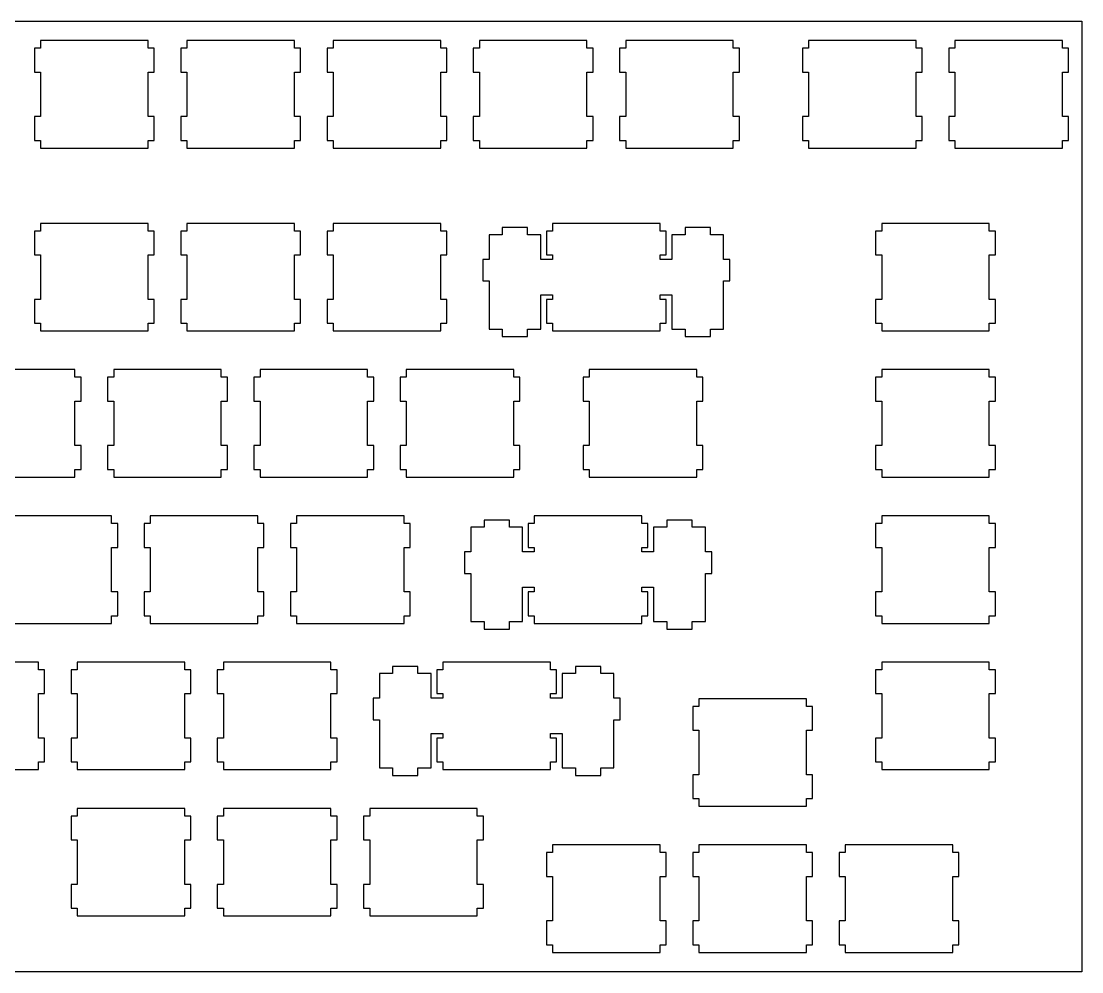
# Model space of a CAD drawing. Extents: x 0 to 362, y 0 to 124.
# Drawn here: x 223.9 to 362, y 0.3 to 124.1 of the extents above; entities that cross this region are included whole.
import ezdxf

# ---------------------------------------------------------------- set-up
doc = ezdxf.new("R2010")
doc.units = 0
doc.layers.get('0').update_dxf_attribs({"linetype": 'CONTINUOUS'})

msp = doc.modelspace()

# ---------------------------------------------------------------- linework, layer by layer
at = {"color": 0}
for p, q in [((0.09508, 124.083), (362.045, 124.083)), ((362.045, 124.083), (362.045, 0.25769)), ((226.457, 121.558), (226.457, 120.558)), ((240.457, 121.558), (226.457, 121.558)), ((240.457, 120.558), (240.457, 121.558)), ((245.507, 121.558), (245.507, 120.558)), ((259.507, 121.558), (245.507, 121.558)), ((259.507, 120.558), (259.507, 121.558)), ((264.557, 121.558), (264.557, 120.558)), ((278.557, 121.558), (264.557, 121.558)), ((278.557, 120.558), (278.557, 121.558)), ((283.607, 121.558), (283.607, 120.558)), ((297.607, 121.558), (283.607, 121.558)), ((297.607, 120.558), (297.607, 121.558)), ((302.657, 121.558), (302.657, 120.558)), ((316.657, 121.558), (302.657, 121.558)), ((316.657, 120.558), (316.657, 121.558)), ((326.47, 121.558), (326.47, 120.558)), ((340.469, 121.558), (326.47, 121.558)), ((340.469, 120.558), (340.469, 121.558)), ((345.52, 121.558), (345.52, 120.558)), ((359.519, 121.558), (345.52, 121.558)), ((359.519, 120.558), (359.519, 121.558)), ((226.457, 120.558), (225.656, 120.558)), ((225.656, 120.558), (225.656, 117.458)), ((241.256, 120.558), (240.457, 120.558)), ((241.256, 117.458), (241.256, 120.558)), ((245.507, 120.558), (244.706, 120.558)), ((244.706, 120.558), (244.706, 117.458)), ((260.306, 120.558), (259.507, 120.558)), ((260.306, 117.458), (260.306, 120.558)), ((264.557, 120.558), (263.756, 120.558)), ((263.756, 120.558), (263.756, 117.458)), ((279.356, 120.558), (278.557, 120.558)), ((279.356, 117.458), (279.356, 120.558)), ((283.607, 120.558), (282.806, 120.558)), ((282.806, 120.558), (282.806, 117.458)), ((298.406, 120.558), (297.607, 120.558)), ((298.406, 117.458), (298.406, 120.558)), ((302.657, 120.558), (301.856, 120.558)), ((301.856, 120.558), (301.856, 117.458)), ((317.456, 120.558), (316.657, 120.558)), ((317.456, 117.458), (317.456, 120.558)), ((326.47, 120.558), (325.669, 120.558)), ((325.669, 120.558), (325.669, 117.458)), ((341.27, 120.558), (340.469, 120.558)), ((341.27, 117.458), (341.27, 120.558)), ((345.52, 120.558), (344.719, 120.558)), ((344.719, 120.558), (344.719, 117.458)), ((360.32, 120.558), (359.519, 120.558)), ((360.32, 117.458), (360.32, 120.558)), ((225.656, 117.458), (226.457, 117.458)), ((226.457, 117.458), (226.457, 111.658)), ((240.457, 111.658), (240.457, 117.458)), ((240.457, 117.458), (241.256, 117.458)), ((244.706, 117.458), (245.507, 117.458)), ((245.507, 117.458), (245.507, 111.658)), ((259.507, 111.658), (259.507, 117.458)), ((259.507, 117.458), (260.306, 117.458)), ((263.756, 117.458), (264.557, 117.458)), ((264.557, 117.458), (264.557, 111.658)), ((278.557, 111.658), (278.557, 117.458)), ((278.557, 117.458), (279.356, 117.458)), ((282.806, 117.458), (283.607, 117.458)), ((283.607, 117.458), (283.607, 111.658)), ((297.607, 111.658), (297.607, 117.458)), ((297.607, 117.458), (298.406, 117.458)), ((301.856, 117.458), (302.657, 117.458)), ((302.657, 117.458), (302.657, 111.658)), ((316.657, 111.658), (316.657, 117.458)), ((316.657, 117.458), (317.456, 117.458)), ((325.669, 117.458), (326.47, 117.458)), ((326.47, 117.458), (326.47, 111.658)), ((340.469, 111.658), (340.469, 117.458)), ((340.469, 117.458), (341.27, 117.458)), ((344.719, 117.458), (345.52, 117.458)), ((345.52, 117.458), (345.52, 111.658)), ((359.519, 111.658), (359.519, 117.458)), ((359.519, 117.458), (360.32, 117.458)), ((226.457, 111.658), (225.656, 111.658)), ((225.656, 111.658), (225.656, 108.558)), ((241.256, 111.658), (240.457, 111.658)), ((241.256, 108.558), (241.256, 111.658)), ((245.507, 111.658), (244.706, 111.658)), ((244.706, 111.658), (244.706, 108.558)), ((260.306, 111.658), (259.507, 111.658)), ((260.306, 108.558), (260.306, 111.658)), ((264.557, 111.658), (263.756, 111.658)), ((263.756, 111.658), (263.756, 108.558)), ((279.356, 111.658), (278.557, 111.658)), ((279.356, 108.558), (279.356, 111.658)), ((283.607, 111.658), (282.806, 111.658)), ((282.806, 111.658), (282.806, 108.558)), ((298.406, 111.658), (297.607, 111.658)), ((298.406, 108.558), (298.406, 111.658)), ((302.657, 111.658), (301.856, 111.658)), ((301.856, 111.658), (301.856, 108.558)), ((317.456, 111.658), (316.657, 111.658)), ((317.456, 108.558), (317.456, 111.658)), ((326.47, 111.658), (325.669, 111.658)), ((325.669, 111.658), (325.669, 108.558)), ((341.27, 111.658), (340.469, 111.658)), ((341.27, 108.558), (341.27, 111.658)), ((345.52, 111.658), (344.719, 111.658)), ((344.719, 111.658), (344.719, 108.558)), ((360.32, 111.658), (359.519, 111.658)), ((360.32, 108.558), (360.32, 111.658)), ((225.656, 108.558), (226.457, 108.558)), ((226.457, 108.558), (226.457, 107.559)), ((240.457, 107.559), (240.457, 108.558)), ((240.457, 108.558), (241.256, 108.558)), ((244.706, 108.558), (245.507, 108.558)), ((245.507, 108.558), (245.507, 107.559)), ((259.507, 107.559), (259.507, 108.558)), ((259.507, 108.558), (260.306, 108.558)), ((263.756, 108.558), (264.557, 108.558)), ((264.557, 108.558), (264.557, 107.559)), ((278.557, 107.559), (278.557, 108.558)), ((278.557, 108.558), (279.356, 108.558)), ((282.806, 108.558), (283.607, 108.558)), ((283.607, 108.558), (283.607, 107.559)), ((297.607, 107.559), (297.607, 108.558)), ((297.607, 108.558), (298.406, 108.558)), ((301.856, 108.558), (302.657, 108.558)), ((302.657, 108.558), (302.657, 107.559)), ((316.657, 107.559), (316.657, 108.558)), ((316.657, 108.558), (317.456, 108.558)), ((325.669, 108.558), (326.47, 108.558)), ((326.47, 108.558), (326.47, 107.559)), ((340.469, 107.559), (340.469, 108.558)), ((340.469, 108.558), (341.27, 108.558)), ((344.719, 108.558), (345.52, 108.558)), ((345.52, 108.558), (345.52, 107.559)), ((359.519, 107.559), (359.519, 108.558)), ((359.519, 108.558), (360.32, 108.558)), ((226.457, 107.559), (240.457, 107.559)), ((245.507, 107.559), (259.507, 107.559)), ((264.557, 107.559), (278.557, 107.559)), ((283.607, 107.559), (297.607, 107.559)), ((302.657, 107.559), (316.657, 107.559)), ((326.47, 107.559), (340.469, 107.559)), ((345.52, 107.559), (359.519, 107.559)), ((226.457, 96.7465), (225.656, 96.7465)), ((225.656, 96.7465), (225.656, 93.6459)), ((226.457, 97.7456), (226.457, 96.7465)), ((240.457, 97.7456), (226.457, 97.7456)), ((240.457, 96.7465), (240.457, 97.7456)), ((241.256, 96.7465), (240.457, 96.7465)), ((241.256, 93.6459), (241.256, 96.7465)), ((245.507, 96.7465), (244.706, 96.7465)), ((244.706, 96.7465), (244.706, 93.6459)), ((245.507, 97.7456), (245.507, 96.7465)), ((259.507, 97.7456), (245.507, 97.7456)), ((259.507, 96.7465), (259.507, 97.7456)), ((260.306, 96.7465), (259.507, 96.7465)), ((260.306, 93.6459), (260.306, 96.7465)), ((264.557, 96.7465), (263.756, 96.7465)), ((263.756, 96.7465), (263.756, 93.6459)), ((264.557, 97.7456), (264.557, 96.7465)), ((278.557, 97.7456), (264.557, 97.7456)), ((278.557, 96.7465), (278.557, 97.7456)), ((279.356, 96.7465), (278.557, 96.7465)), ((279.356, 93.6459), (279.356, 96.7465)), ((289.881, 97.1959), (286.581, 97.1959)), ((286.581, 97.1959), (286.581, 96.2766)), ((289.881, 96.2766), (289.881, 97.1959)), ((293.132, 96.7465), (292.331, 96.7465)), ((292.331, 96.7465), (292.331, 93.6459)), ((293.132, 97.7456), (293.132, 96.7465)), ((307.132, 97.7456), (293.132, 97.7456)), ((307.132, 96.7465), (307.132, 97.7456)), ((307.931, 96.7465), (307.132, 96.7465)), ((307.931, 93.6459), (307.931, 96.7465)), ((313.682, 97.1959), (310.381, 97.1959)), ((310.381, 97.1959), (310.381, 96.2766)), ((313.682, 96.2766), (313.682, 97.1959)), ((335.995, 96.7465), (335.194, 96.7465)), ((335.194, 96.7465), (335.194, 93.6459)), ((335.995, 97.7456), (335.995, 96.7465)), ((349.994, 97.7456), (335.995, 97.7456)), ((349.994, 96.7465), (349.994, 97.7456)), ((350.795, 96.7465), (349.994, 96.7465)), ((350.795, 93.6459), (350.795, 96.7465)), ((286.581, 96.2766), (284.857, 96.2766)), ((284.857, 96.2766), (284.857, 93.0465)), ((291.607, 96.2766), (289.881, 96.2766)), ((291.607, 93.0465), (291.607, 96.2766)), ((310.381, 96.2766), (308.657, 96.2766)), ((308.657, 96.2766), (308.657, 93.0465)), ((315.407, 96.2766), (313.682, 96.2766)), ((315.407, 93.0465), (315.407, 96.2766)), ((225.656, 93.6459), (226.457, 93.6459)), ((226.457, 93.6459), (226.457, 87.8459)), ((240.457, 87.8459), (240.457, 93.6459)), ((240.457, 93.6459), (241.256, 93.6459)), ((244.706, 93.6459), (245.507, 93.6459)), ((245.507, 93.6459), (245.507, 87.8459)), ((259.507, 87.8459), (259.507, 93.6459)), ((259.507, 93.6459), (260.306, 93.6459)), ((263.756, 93.6459), (264.557, 93.6459)), ((264.557, 93.6459), (264.557, 87.8459)), ((278.557, 87.8459), (278.557, 93.6459)), ((278.557, 93.6459), (279.356, 93.6459)), ((284.857, 93.0465), (284.032, 93.0465)), ((284.032, 93.0465), (284.032, 90.2462)), ((293.132, 93.0465), (291.607, 93.0465)), ((292.331, 93.6459), (293.132, 93.6459)), ((293.132, 93.6459), (293.132, 93.0465)), ((307.132, 93.0465), (307.132, 93.6459)), ((307.132, 93.6459), (307.931, 93.6459)), ((308.657, 93.0465), (307.132, 93.0465)), ((316.231, 93.0465), (315.407, 93.0465)), ((316.231, 90.2462), (316.231, 93.0465)), ((335.194, 93.6459), (335.995, 93.6459)), ((335.995, 93.6459), (335.995, 87.8459)), ((349.994, 87.8459), (349.994, 93.6459)), ((349.994, 93.6459), (350.795, 93.6459)), ((284.032, 90.2462), (284.857, 90.2462)), ((284.857, 90.2462), (284.857, 83.9763)), ((315.407, 83.9763), (315.407, 90.2462)), ((315.407, 90.2462), (316.231, 90.2462)), ((291.607, 83.9763), (291.607, 88.4467)), ((291.607, 88.4467), (293.132, 88.4467)), ((293.132, 88.4467), (293.132, 87.8459)), ((307.132, 87.8459), (307.132, 88.4467)), ((307.132, 88.4467), (308.657, 88.4467)), ((308.657, 88.4467), (308.657, 83.9763)), ((226.457, 87.8459), (225.656, 87.8459)), ((225.656, 87.8459), (225.656, 84.7467)), ((241.256, 87.8459), (240.457, 87.8459)), ((241.256, 84.7467), (241.256, 87.8459)), ((245.507, 87.8459), (244.706, 87.8459)), ((244.706, 87.8459), (244.706, 84.7467)), ((260.306, 87.8459), (259.507, 87.8459)), ((260.306, 84.7467), (260.306, 87.8459)), ((264.557, 87.8459), (263.756, 87.8459)), ((263.756, 87.8459), (263.756, 84.7467)), ((279.356, 87.8459), (278.557, 87.8459)), ((279.356, 84.7467), (279.356, 87.8459)), ((293.132, 87.8459), (292.331, 87.8459)), ((292.331, 87.8459), (292.331, 84.7467)), ((307.931, 87.8459), (307.132, 87.8459)), ((307.931, 84.7467), (307.931, 87.8459)), ((335.995, 87.8459), (335.194, 87.8459)), ((335.194, 87.8459), (335.194, 84.7467)), ((350.795, 87.8459), (349.994, 87.8459)), ((350.795, 84.7467), (350.795, 87.8459)), ((225.656, 84.7467), (226.457, 84.7467)), ((226.457, 84.7467), (226.457, 83.7463)), ((240.457, 83.7463), (240.457, 84.7467)), ((240.457, 84.7467), (241.256, 84.7467)), ((244.706, 84.7467), (245.507, 84.7467)), ((245.507, 84.7467), (245.507, 83.7463)), ((259.507, 83.7463), (259.507, 84.7467)), ((259.507, 84.7467), (260.306, 84.7467)), ((263.756, 84.7467), (264.557, 84.7467)), ((264.557, 84.7467), (264.557, 83.7463)), ((278.557, 83.7463), (278.557, 84.7467)), ((278.557, 84.7467), (279.356, 84.7467)), ((292.331, 84.7467), (293.132, 84.7467)), ((293.132, 84.7467), (293.132, 83.7463)), ((307.132, 83.7463), (307.132, 84.7467)), ((307.132, 84.7467), (307.931, 84.7467)), ((335.194, 84.7467), (335.995, 84.7467)), ((335.995, 84.7467), (335.995, 83.7463)), ((349.994, 83.7463), (349.994, 84.7467)), ((349.994, 84.7467), (350.795, 84.7467)), ((226.457, 83.7463), (240.457, 83.7463)), ((245.507, 83.7463), (259.507, 83.7463)), ((264.557, 83.7463), (278.557, 83.7463)), ((284.857, 83.9763), (286.581, 83.9763)), ((286.581, 83.9763), (286.581, 82.9966)), ((286.581, 82.9966), (289.881, 82.9966)), ((289.881, 82.9966), (289.881, 83.9763)), ((289.881, 83.9763), (291.607, 83.9763)), ((293.132, 83.7463), (307.132, 83.7463)), ((308.657, 83.9763), (310.381, 83.9763)), ((310.381, 83.9763), (310.381, 82.9966)), ((310.381, 82.9966), (313.682, 82.9966)), ((313.682, 82.9966), (313.682, 83.9763)), ((313.682, 83.9763), (315.407, 83.9763)), ((335.995, 83.7463), (349.994, 83.7463)), ((230.932, 78.6956), (216.932, 78.6956)), ((230.932, 77.6965), (230.932, 78.6956)), ((231.731, 77.6965), (230.932, 77.6965)), ((231.731, 74.5959), (231.731, 77.6965)), ((235.982, 77.6965), (235.181, 77.6965)), ((235.181, 77.6965), (235.181, 74.5959)), ((235.982, 78.6956), (235.982, 77.6965)), ((249.982, 78.6956), (235.982, 78.6956)), ((249.982, 77.6965), (249.982, 78.6956)), ((250.781, 77.6965), (249.982, 77.6965)), ((250.781, 74.5959), (250.781, 77.6965)), ((255.032, 77.6965), (254.231, 77.6965)), ((254.231, 77.6965), (254.231, 74.5959)), ((255.032, 78.6956), (255.032, 77.6965)), ((269.032, 78.6956), (255.032, 78.6956)), ((269.032, 77.6965), (269.032, 78.6956)), ((269.831, 77.6965), (269.032, 77.6965)), ((269.831, 74.5959), (269.831, 77.6965)), ((274.082, 77.6965), (273.281, 77.6965)), ((273.281, 77.6965), (273.281, 74.5959)), ((274.082, 78.6956), (274.082, 77.6965)), ((288.082, 78.6956), (274.082, 78.6956)), ((288.082, 77.6965), (288.082, 78.6956)), ((288.881, 77.6965), (288.082, 77.6965)), ((288.881, 74.5959), (288.881, 77.6965)), ((297.895, 77.6965), (297.094, 77.6965)), ((297.094, 77.6965), (297.094, 74.5959)), ((297.895, 78.6956), (297.895, 77.6965)), ((311.894, 78.6956), (297.895, 78.6956)), ((311.894, 77.6965), (311.894, 78.6956)), ((312.695, 77.6965), (311.894, 77.6965)), ((312.695, 74.5959), (312.695, 77.6965)), ((335.995, 77.6965), (335.194, 77.6965)), ((335.194, 77.6965), (335.194, 74.5959)), ((335.995, 78.6956), (335.995, 77.6965)), ((349.994, 78.6956), (335.995, 78.6956)), ((349.994, 77.6965), (349.994, 78.6956)), ((350.795, 77.6965), (349.994, 77.6965)), ((350.795, 74.5959), (350.795, 77.6965)), ((230.932, 68.7959), (230.932, 74.5959)), ((230.932, 74.5959), (231.731, 74.5959)), ((235.181, 74.5959), (235.982, 74.5959)), ((235.982, 74.5959), (235.982, 68.7959)), ((249.982, 68.7959), (249.982, 74.5959)), ((249.982, 74.5959), (250.781, 74.5959)), ((254.231, 74.5959), (255.032, 74.5959)), ((255.032, 74.5959), (255.032, 68.7959)), ((269.032, 68.7959), (269.032, 74.5959)), ((269.032, 74.5959), (269.831, 74.5959)), ((273.281, 74.5959), (274.082, 74.5959)), ((274.082, 74.5959), (274.082, 68.7959)), ((288.082, 68.7959), (288.082, 74.5959)), ((288.082, 74.5959), (288.881, 74.5959)), ((297.094, 74.5959), (297.895, 74.5959)), ((297.895, 74.5959), (297.895, 68.7959)), ((311.894, 68.7959), (311.894, 74.5959)), ((311.894, 74.5959), (312.695, 74.5959)), ((335.194, 74.5959), (335.995, 74.5959)), ((335.995, 74.5959), (335.995, 68.7959)), ((349.994, 68.7959), (349.994, 74.5959)), ((349.994, 74.5959), (350.795, 74.5959)), ((231.731, 68.7959), (230.932, 68.7959)), ((231.731, 65.6967), (231.731, 68.7959)), ((235.982, 68.7959), (235.181, 68.7959)), ((235.181, 68.7959), (235.181, 65.6967)), ((250.781, 68.7959), (249.982, 68.7959)), ((250.781, 65.6967), (250.781, 68.7959)), ((255.032, 68.7959), (254.231, 68.7959)), ((254.231, 68.7959), (254.231, 65.6967)), ((269.831, 68.7959), (269.032, 68.7959)), ((269.831, 65.6967), (269.831, 68.7959)), ((274.082, 68.7959), (273.281, 68.7959)), ((273.281, 68.7959), (273.281, 65.6967)), ((288.881, 68.7959), (288.082, 68.7959)), ((288.881, 65.6967), (288.881, 68.7959)), ((297.895, 68.7959), (297.094, 68.7959)), ((297.094, 68.7959), (297.094, 65.6967)), ((312.695, 68.7959), (311.894, 68.7959)), ((312.695, 65.6967), (312.695, 68.7959)), ((335.995, 68.7959), (335.194, 68.7959)), ((335.194, 68.7959), (335.194, 65.6967)), ((350.795, 68.7959), (349.994, 68.7959)), ((350.795, 65.6967), (350.795, 68.7959)), ((230.932, 64.6963), (230.932, 65.6967)), ((230.932, 65.6967), (231.731, 65.6967)), ((235.181, 65.6967), (235.982, 65.6967)), ((235.982, 65.6967), (235.982, 64.6963)), ((249.982, 64.6963), (249.982, 65.6967)), ((249.982, 65.6967), (250.781, 65.6967)), ((254.231, 65.6967), (255.032, 65.6967)), ((255.032, 65.6967), (255.032, 64.6963)), ((269.032, 64.6963), (269.032, 65.6967)), ((269.032, 65.6967), (269.831, 65.6967)), ((273.281, 65.6967), (274.082, 65.6967)), ((274.082, 65.6967), (274.082, 64.6963)), ((288.082, 64.6963), (288.082, 65.6967)), ((288.082, 65.6967), (288.881, 65.6967)), ((297.094, 65.6967), (297.895, 65.6967)), ((297.895, 65.6967), (297.895, 64.6963)), ((311.894, 64.6963), (311.894, 65.6967)), ((311.894, 65.6967), (312.695, 65.6967)), ((335.194, 65.6967), (335.995, 65.6967)), ((335.995, 65.6967), (335.995, 64.6963)), ((349.994, 64.6963), (349.994, 65.6967)), ((349.994, 65.6967), (350.795, 65.6967)), ((216.932, 64.6963), (230.932, 64.6963)), ((235.982, 64.6963), (249.982, 64.6963)), ((255.032, 64.6963), (269.032, 64.6963)), ((274.082, 64.6963), (288.082, 64.6963)), ((297.895, 64.6963), (311.894, 64.6963)), ((335.995, 64.6963), (349.994, 64.6963)), ((235.694, 59.6456), (221.695, 59.6456)), ((235.694, 58.6465), (235.694, 59.6456)), ((240.745, 59.6456), (240.745, 58.6465)), ((254.744, 59.6456), (240.745, 59.6456)), ((254.744, 58.6465), (254.744, 59.6456)), ((259.795, 59.6456), (259.795, 58.6465)), ((273.794, 59.6456), (259.795, 59.6456)), ((273.794, 58.6465), (273.794, 59.6456)), ((290.751, 59.6456), (290.751, 58.6465)), ((304.75, 59.6456), (290.751, 59.6456)), ((304.75, 58.6465), (304.75, 59.6456)), ((335.995, 59.6456), (335.995, 58.6465)), ((349.994, 59.6456), (335.995, 59.6456)), ((349.994, 58.6465), (349.994, 59.6456)), ((236.495, 58.6465), (235.694, 58.6465)), ((236.495, 55.5459), (236.495, 58.6465)), ((240.745, 58.6465), (239.944, 58.6465)), ((239.944, 58.6465), (239.944, 55.5459)), ((255.545, 58.6465), (254.744, 58.6465)), ((255.545, 55.5459), (255.545, 58.6465)), ((259.795, 58.6465), (258.994, 58.6465)), ((258.994, 58.6465), (258.994, 55.5459)), ((274.595, 58.6465), (273.794, 58.6465)), ((274.595, 55.5459), (274.595, 58.6465)), ((284.201, 58.1766), (282.476, 58.1766)), ((282.476, 58.1766), (282.476, 54.9465)), ((287.5, 59.0959), (284.201, 59.0959)), ((284.201, 59.0959), (284.201, 58.1766)), ((287.5, 58.1766), (287.5, 59.0959)), ((289.226, 58.1766), (287.5, 58.1766)), ((289.226, 54.9465), (289.226, 58.1766)), ((290.751, 58.6465), (289.95, 58.6465)), ((289.95, 58.6465), (289.95, 55.5459)), ((305.551, 58.6465), (304.75, 58.6465)), ((305.551, 55.5459), (305.551, 58.6465)), ((308, 58.1766), (306.276, 58.1766)), ((306.276, 58.1766), (306.276, 54.9465)), ((311.3, 59.0959), (308, 59.0959)), ((308, 59.0959), (308, 58.1766)), ((311.3, 58.1766), (311.3, 59.0959)), ((313.025, 58.1766), (311.3, 58.1766)), ((313.025, 54.9465), (313.025, 58.1766)), ((335.995, 58.6465), (335.194, 58.6465)), ((335.194, 58.6465), (335.194, 55.5459)), ((350.795, 58.6465), (349.994, 58.6465)), ((350.795, 55.5459), (350.795, 58.6465)), ((235.694, 49.7459), (235.694, 55.5459)), ((235.694, 55.5459), (236.495, 55.5459)), ((239.944, 55.5459), (240.745, 55.5459)), ((240.745, 55.5459), (240.745, 49.7459)), ((254.744, 49.7459), (254.744, 55.5459)), ((254.744, 55.5459), (255.545, 55.5459)), ((258.994, 55.5459), (259.795, 55.5459)), ((259.795, 55.5459), (259.795, 49.7459)), ((273.794, 49.7459), (273.794, 55.5459)), ((273.794, 55.5459), (274.595, 55.5459)), ((289.95, 55.5459), (290.751, 55.5459)), ((290.751, 55.5459), (290.751, 54.9465)), ((304.75, 54.9465), (304.75, 55.5459)), ((304.75, 55.5459), (305.551, 55.5459)), ((335.194, 55.5459), (335.995, 55.5459)), ((335.995, 55.5459), (335.995, 49.7459)), ((349.994, 49.7459), (349.994, 55.5459)), ((349.994, 55.5459), (350.795, 55.5459)), ((282.476, 54.9465), (281.65, 54.9465)), ((281.65, 54.9465), (281.65, 52.1462)), ((290.751, 54.9465), (289.226, 54.9465)), ((306.276, 54.9465), (304.75, 54.9465)), ((313.851, 54.9465), (313.025, 54.9465)), ((313.851, 52.1462), (313.851, 54.9465)), ((281.65, 52.1462), (282.476, 52.1462)), ((282.476, 52.1462), (282.476, 45.8763)), ((313.025, 45.8763), (313.025, 52.1462)), ((313.025, 52.1462), (313.851, 52.1462)), ((236.495, 49.7459), (235.694, 49.7459)), ((236.495, 46.6467), (236.495, 49.7459)), ((240.745, 49.7459), (239.944, 49.7459)), ((239.944, 49.7459), (239.944, 46.6467)), ((255.545, 49.7459), (254.744, 49.7459)), ((255.545, 46.6467), (255.545, 49.7459)), ((259.795, 49.7459), (258.994, 49.7459)), ((258.994, 49.7459), (258.994, 46.6467)), ((274.595, 49.7459), (273.794, 49.7459)), ((274.595, 46.6467), (274.595, 49.7459)), ((289.226, 45.8763), (289.226, 50.3467)), ((289.226, 50.3467), (290.751, 50.3467)), ((290.751, 49.7459), (289.95, 49.7459)), ((289.95, 49.7459), (289.95, 46.6467)), ((290.751, 50.3467), (290.751, 49.7459)), ((304.75, 49.7459), (304.75, 50.3467)), ((304.75, 50.3467), (306.276, 50.3467)), ((305.551, 49.7459), (304.75, 49.7459)), ((305.551, 46.6467), (305.551, 49.7459)), ((306.276, 50.3467), (306.276, 45.8763)), ((335.995, 49.7459), (335.194, 49.7459)), ((335.194, 49.7459), (335.194, 46.6467)), ((350.795, 49.7459), (349.994, 49.7459)), ((350.795, 46.6467), (350.795, 49.7459)), ((221.695, 45.6463), (235.694, 45.6463)), ((235.694, 45.6463), (235.694, 46.6467)), ((235.694, 46.6467), (236.495, 46.6467)), ((239.944, 46.6467), (240.745, 46.6467)), ((240.745, 46.6467), (240.745, 45.6463)), ((240.745, 45.6463), (254.744, 45.6463)), ((254.744, 45.6463), (254.744, 46.6467)), ((254.744, 46.6467), (255.545, 46.6467)), ((258.994, 46.6467), (259.795, 46.6467)), ((259.795, 46.6467), (259.795, 45.6463)), ((259.795, 45.6463), (273.794, 45.6463)), ((273.794, 45.6463), (273.794, 46.6467)), ((273.794, 46.6467), (274.595, 46.6467)), ((282.476, 45.8763), (284.201, 45.8763)), ((284.201, 45.8763), (284.201, 44.8966)), ((287.5, 44.8966), (287.5, 45.8763)), ((287.5, 45.8763), (289.226, 45.8763)), ((289.95, 46.6467), (290.751, 46.6467)), ((290.751, 46.6467), (290.751, 45.6463)), ((290.751, 45.6463), (304.75, 45.6463)), ((304.75, 45.6463), (304.75, 46.6467)), ((304.75, 46.6467), (305.551, 46.6467)), ((306.276, 45.8763), (308, 45.8763)), ((308, 45.8763), (308, 44.8966)), ((311.3, 44.8966), (311.3, 45.8763)), ((311.3, 45.8763), (313.025, 45.8763)), ((335.194, 46.6467), (335.995, 46.6467)), ((335.995, 46.6467), (335.995, 45.6463)), ((335.995, 45.6463), (349.994, 45.6463)), ((349.994, 45.6463), (349.994, 46.6467)), ((349.994, 46.6467), (350.795, 46.6467)), ((284.201, 44.8966), (287.5, 44.8966)), ((308, 44.8966), (311.3, 44.8966)), ((226.169, 40.5955), (212.17, 40.5955)), ((226.169, 39.5965), (226.169, 40.5955)), ((231.22, 40.5955), (231.22, 39.5965)), ((245.219, 40.5955), (231.22, 40.5955)), ((245.219, 39.5965), (245.219, 40.5955)), ((250.27, 40.5955), (250.27, 39.5965)), ((264.269, 40.5955), (250.27, 40.5955)), ((264.269, 39.5965), (264.269, 40.5955)), ((278.845, 40.5955), (278.845, 39.5965)), ((292.844, 40.5955), (278.845, 40.5955)), ((292.844, 39.5965), (292.844, 40.5955)), ((335.995, 40.5955), (335.995, 39.5965)), ((349.994, 40.5955), (335.995, 40.5955)), ((349.994, 39.5965), (349.994, 40.5955)), ((226.97, 39.5965), (226.169, 39.5965)), ((226.97, 36.4959), (226.97, 39.5965)), ((231.22, 39.5965), (230.419, 39.5965)), ((230.419, 39.5965), (230.419, 36.4959)), ((246.02, 39.5965), (245.219, 39.5965)), ((246.02, 36.4959), (246.02, 39.5965)), ((250.27, 39.5965), (249.469, 39.5965)), ((249.469, 39.5965), (249.469, 36.4959)), ((265.07, 39.5965), (264.269, 39.5965)), ((265.07, 36.4959), (265.07, 39.5965)), ((272.295, 39.1266), (270.57, 39.1266)), ((270.57, 39.1266), (270.57, 35.8965)), ((275.594, 40.0459), (272.295, 40.0459)), ((272.295, 40.0459), (272.295, 39.1266)), ((275.594, 39.1266), (275.594, 40.0459)), ((277.319, 39.1266), (275.594, 39.1266)), ((277.319, 35.8965), (277.319, 39.1266)), ((278.845, 39.5965), (278.044, 39.5965)), ((278.044, 39.5965), (278.044, 36.4959)), ((293.645, 39.5965), (292.844, 39.5965)), ((293.645, 36.4959), (293.645, 39.5965)), ((296.095, 39.1266), (294.37, 39.1266)), ((294.37, 39.1266), (294.37, 35.8965)), ((299.394, 40.0459), (296.095, 40.0459)), ((296.095, 40.0459), (296.095, 39.1266)), ((299.394, 39.1266), (299.394, 40.0459)), ((301.119, 39.1266), (299.394, 39.1266)), ((301.119, 35.8965), (301.119, 39.1266)), ((335.995, 39.5965), (335.194, 39.5965)), ((335.194, 39.5965), (335.194, 36.4959)), ((350.795, 39.5965), (349.994, 39.5965)), ((350.795, 36.4959), (350.795, 39.5965)), ((226.169, 30.6958), (226.169, 36.4959)), ((226.169, 36.4959), (226.97, 36.4959)), ((230.419, 36.4959), (231.22, 36.4959)), ((231.22, 36.4959), (231.22, 30.6958)), ((245.219, 30.6958), (245.219, 36.4959)), ((245.219, 36.4959), (246.02, 36.4959)), ((249.469, 36.4959), (250.27, 36.4959)), ((250.27, 36.4959), (250.27, 30.6958)), ((264.269, 30.6958), (264.269, 36.4959)), ((264.269, 36.4959), (265.07, 36.4959)), ((278.044, 36.4959), (278.845, 36.4959)), ((278.845, 36.4959), (278.845, 35.8965)), ((292.844, 35.8965), (292.844, 36.4959)), ((292.844, 36.4959), (293.645, 36.4959)), ((335.194, 36.4959), (335.995, 36.4959)), ((335.995, 36.4959), (335.995, 30.6958)), ((349.994, 30.6958), (349.994, 36.4959)), ((349.994, 36.4959), (350.795, 36.4959)), ((270.57, 35.8965), (269.744, 35.8965)), ((269.744, 35.8965), (269.744, 33.0963)), ((278.845, 35.8965), (277.319, 35.8965)), ((294.37, 35.8965), (292.844, 35.8965)), ((301.945, 35.8965), (301.119, 35.8965)), ((301.945, 33.0963), (301.945, 35.8965)), ((312.182, 34.8327), (311.381, 34.8327)), ((311.381, 34.8327), (311.381, 31.7335)), ((312.182, 35.833), (312.182, 34.8327)), ((326.182, 35.833), (312.182, 35.833)), ((326.182, 34.8327), (326.182, 35.833)), ((326.981, 34.8327), (326.182, 34.8327)), ((326.981, 31.7335), (326.981, 34.8327)), ((269.744, 33.0963), (270.57, 33.0963)), ((270.57, 33.0963), (270.57, 26.8263)), ((301.119, 26.8263), (301.119, 33.0963)), ((301.119, 33.0963), (301.945, 33.0963)), ((226.97, 30.6958), (226.169, 30.6958)), ((226.97, 27.5966), (226.97, 30.6958)), ((231.22, 30.6958), (230.419, 30.6958)), ((230.419, 30.6958), (230.419, 27.5966)), ((246.02, 30.6958), (245.219, 30.6958)), ((246.02, 27.5966), (246.02, 30.6958)), ((250.27, 30.6958), (249.469, 30.6958)), ((249.469, 30.6958), (249.469, 27.5966)), ((265.07, 30.6958), (264.269, 30.6958)), ((265.07, 27.5966), (265.07, 30.6958)), ((277.319, 26.8263), (277.319, 31.2966)), ((277.319, 31.2966), (278.845, 31.2966)), ((278.845, 30.6958), (278.044, 30.6958)), ((278.044, 30.6958), (278.044, 27.5966)), ((278.845, 31.2966), (278.845, 30.6958)), ((292.844, 30.6958), (292.844, 31.2966)), ((292.844, 31.2966), (294.37, 31.2966)), ((293.645, 30.6958), (292.844, 30.6958)), ((293.645, 27.5966), (293.645, 30.6958)), ((294.37, 31.2966), (294.37, 26.8263)), ((311.381, 31.7335), (312.182, 31.7335)), ((312.182, 31.7335), (312.182, 25.9333)), ((326.182, 25.9333), (326.182, 31.7335)), ((326.182, 31.7335), (326.981, 31.7335)), ((335.995, 30.6958), (335.194, 30.6958)), ((335.194, 30.6958), (335.194, 27.5966)), ((350.795, 30.6958), (349.994, 30.6958)), ((350.795, 27.5966), (350.795, 30.6958)), ((212.17, 26.5961), (226.169, 26.5961)), ((226.169, 26.5961), (226.169, 27.5966)), ((226.169, 27.5966), (226.97, 27.5966)), ((230.419, 27.5966), (231.22, 27.5966)), ((231.22, 27.5966), (231.22, 26.5961)), ((231.22, 26.5961), (245.219, 26.5961)), ((245.219, 26.5961), (245.219, 27.5966)), ((245.219, 27.5966), (246.02, 27.5966)), ((249.469, 27.5966), (250.27, 27.5966)), ((250.27, 27.5966), (250.27, 26.5961)), ((250.27, 26.5961), (264.269, 26.5961)), ((264.269, 26.5961), (264.269, 27.5966)), ((264.269, 27.5966), (265.07, 27.5966)), ((270.57, 26.8263), (272.295, 26.8263)), ((272.295, 26.8263), (272.295, 25.8465)), ((275.594, 25.8465), (275.594, 26.8263)), ((275.594, 26.8263), (277.319, 26.8263)), ((278.044, 27.5966), (278.845, 27.5966)), ((278.845, 27.5966), (278.845, 26.5961)), ((278.845, 26.5961), (292.844, 26.5961)), ((292.844, 26.5961), (292.844, 27.5966)), ((292.844, 27.5966), (293.645, 27.5966)), ((294.37, 26.8263), (296.095, 26.8263)), ((296.095, 26.8263), (296.095, 25.8465)), ((299.394, 25.8465), (299.394, 26.8263)), ((299.394, 26.8263), (301.119, 26.8263)), ((335.194, 27.5966), (335.995, 27.5966)), ((335.995, 27.5966), (335.995, 26.5961)), ((335.995, 26.5961), (349.994, 26.5961)), ((349.994, 26.5961), (349.994, 27.5966)), ((349.994, 27.5966), (350.795, 27.5966)), ((272.295, 25.8465), (275.594, 25.8465)), ((296.095, 25.8465), (299.394, 25.8465)), ((312.182, 25.9333), (311.381, 25.9333)), ((311.381, 25.9333), (311.381, 22.8327)), ((326.981, 25.9333), (326.182, 25.9333)), ((326.981, 22.8327), (326.981, 25.9333)), ((311.381, 22.8327), (312.182, 22.8327)), ((312.182, 22.8327), (312.182, 21.8336)), ((326.182, 21.8336), (326.182, 22.8327)), ((326.182, 22.8327), (326.981, 22.8327)), ((231.22, 21.5456), (231.22, 20.5466)), ((245.219, 21.5456), (231.22, 21.5456)), ((245.219, 20.5466), (245.219, 21.5456)), ((250.27, 21.5456), (250.27, 20.5466)), ((264.269, 21.5456), (250.27, 21.5456)), ((264.269, 20.5466), (264.269, 21.5456)), ((269.32, 21.5456), (269.32, 20.5466)), ((283.319, 21.5456), (269.32, 21.5456)), ((283.319, 20.5466), (283.319, 21.5456)), ((312.182, 21.8336), (326.182, 21.8336)), ((231.22, 20.5466), (230.419, 20.5466)), ((230.419, 20.5466), (230.419, 17.446)), ((246.02, 20.5466), (245.219, 20.5466)), ((246.02, 17.446), (246.02, 20.5466)), ((250.27, 20.5466), (249.469, 20.5466)), ((249.469, 20.5466), (249.469, 17.446)), ((265.07, 20.5466), (264.269, 20.5466)), ((265.07, 17.446), (265.07, 20.5466)), ((269.32, 20.5466), (268.519, 20.5466)), ((268.519, 20.5466), (268.519, 17.446)), ((284.12, 20.5466), (283.319, 20.5466)), ((284.12, 17.446), (284.12, 20.5466)), ((230.419, 17.446), (231.22, 17.446)), ((231.22, 17.446), (231.22, 11.6458)), ((245.219, 11.6458), (245.219, 17.446)), ((245.219, 17.446), (246.02, 17.446)), ((249.469, 17.446), (250.27, 17.446)), ((250.27, 17.446), (250.27, 11.6458)), ((264.269, 11.6458), (264.269, 17.446)), ((264.269, 17.446), (265.07, 17.446)), ((268.519, 17.446), (269.32, 17.446)), ((269.32, 17.446), (269.32, 11.6458)), ((283.319, 11.6458), (283.319, 17.446)), ((283.319, 17.446), (284.12, 17.446)), ((293.132, 16.7831), (293.132, 15.7827)), ((307.132, 16.7831), (293.132, 16.7831)), ((307.132, 15.7827), (307.132, 16.7831)), ((312.182, 16.7831), (312.182, 15.7827)), ((326.182, 16.7831), (312.182, 16.7831)), ((326.182, 15.7827), (326.182, 16.7831)), ((331.232, 16.7831), (331.232, 15.7827)), ((345.232, 16.7831), (331.232, 16.7831)), ((345.232, 15.7827), (345.232, 16.7831)), ((293.132, 15.7827), (292.331, 15.7827)), ((292.331, 15.7827), (292.331, 12.6835)), ((307.931, 15.7827), (307.132, 15.7827)), ((307.931, 12.6835), (307.931, 15.7827)), ((312.182, 15.7827), (311.381, 15.7827)), ((311.381, 15.7827), (311.381, 12.6835)), ((326.981, 15.7827), (326.182, 15.7827)), ((326.981, 12.6835), (326.981, 15.7827)), ((331.232, 15.7827), (330.431, 15.7827)), ((330.431, 15.7827), (330.431, 12.6835)), ((346.031, 15.7827), (345.232, 15.7827)), ((346.031, 12.6835), (346.031, 15.7827)), ((292.331, 12.6835), (293.132, 12.6835)), ((293.132, 12.6835), (293.132, 6.88329)), ((307.132, 6.88329), (307.132, 12.6835)), ((307.132, 12.6835), (307.931, 12.6835)), ((311.381, 12.6835), (312.182, 12.6835)), ((312.182, 12.6835), (312.182, 6.88329)), ((326.182, 6.88329), (326.182, 12.6835)), ((326.182, 12.6835), (326.981, 12.6835)), ((330.431, 12.6835), (331.232, 12.6835)), ((331.232, 12.6835), (331.232, 6.88329)), ((345.232, 6.88329), (345.232, 12.6835)), ((345.232, 12.6835), (346.031, 12.6835)), ((231.22, 11.6458), (230.419, 11.6458)), ((230.419, 11.6458), (230.419, 8.54661)), ((246.02, 11.6458), (245.219, 11.6458)), ((246.02, 8.54661), (246.02, 11.6458)), ((250.27, 11.6458), (249.469, 11.6458)), ((249.469, 11.6458), (249.469, 8.54661)), ((265.07, 11.6458), (264.269, 11.6458)), ((265.07, 8.54661), (265.07, 11.6458)), ((269.32, 11.6458), (268.519, 11.6458)), ((268.519, 11.6458), (268.519, 8.54661)), ((284.12, 11.6458), (283.319, 11.6458)), ((284.12, 8.54661), (284.12, 11.6458)), ((230.419, 8.54661), (231.22, 8.54661)), ((231.22, 8.54661), (231.22, 7.54613)), ((245.219, 7.54613), (245.219, 8.54661)), ((245.219, 8.54661), (246.02, 8.54661)), ((249.469, 8.54661), (250.27, 8.54661)), ((250.27, 8.54661), (250.27, 7.54613)), ((264.269, 7.54613), (264.269, 8.54661)), ((264.269, 8.54661), (265.07, 8.54661)), ((268.519, 8.54661), (269.32, 8.54661)), ((269.32, 8.54661), (269.32, 7.54613)), ((283.319, 7.54613), (283.319, 8.54661)), ((283.319, 8.54661), (284.12, 8.54661)), ((231.22, 7.54613), (245.219, 7.54613)), ((250.27, 7.54613), (264.269, 7.54613)), ((269.32, 7.54613), (283.319, 7.54613)), ((293.132, 6.88329), (292.331, 6.88329)), ((292.331, 6.88329), (292.331, 3.78273)), ((307.931, 6.88329), (307.132, 6.88329)), ((307.931, 3.78273), (307.931, 6.88329)), ((312.182, 6.88329), (311.381, 6.88329)), ((311.381, 6.88329), (311.381, 3.78273)), ((326.981, 6.88329), (326.182, 6.88329)), ((326.981, 3.78273), (326.981, 6.88329)), ((331.232, 6.88329), (330.431, 6.88329)), ((330.431, 6.88329), (330.431, 3.78273)), ((346.031, 6.88329), (345.232, 6.88329)), ((346.031, 3.78273), (346.031, 6.88329)), ((292.331, 3.78273), (293.132, 3.78273)), ((293.132, 3.78273), (293.132, 2.78364)), ((293.132, 2.78364), (307.132, 2.78364)), ((307.132, 2.78364), (307.132, 3.78273)), ((307.132, 3.78273), (307.931, 3.78273)), ((311.381, 3.78273), (312.182, 3.78273)), ((312.182, 3.78273), (312.182, 2.78364)), ((312.182, 2.78364), (326.182, 2.78364)), ((326.182, 2.78364), (326.182, 3.78273)), ((326.182, 3.78273), (326.981, 3.78273)), ((330.431, 3.78273), (331.232, 3.78273)), ((331.232, 3.78273), (331.232, 2.78364)), ((331.232, 2.78364), (345.232, 2.78364)), ((345.232, 2.78364), (345.232, 3.78273)), ((345.232, 3.78273), (346.031, 3.78273)), ((362.045, 0.25769), (0.09508, 0.25769))]:
    msp.add_line(p, q, dxfattribs=at)

doc.saveas('drawing.dxf')
